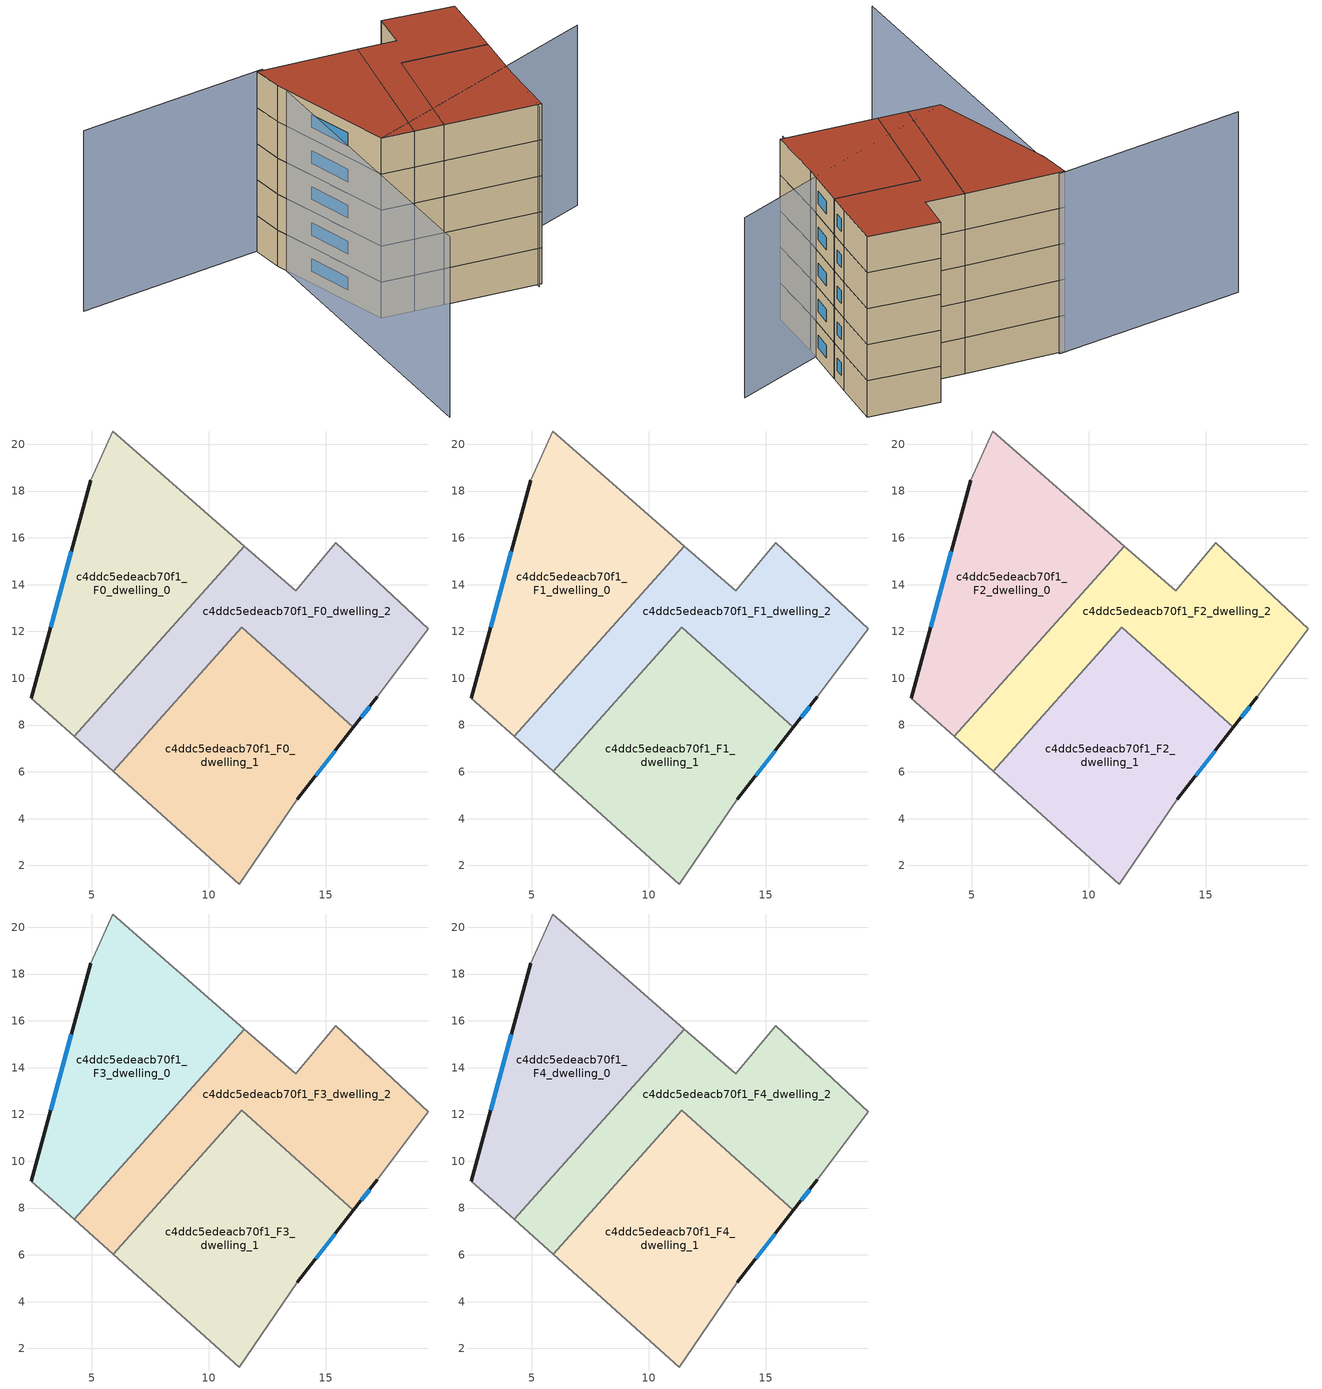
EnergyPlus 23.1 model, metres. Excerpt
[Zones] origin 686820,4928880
c4ddc5edeacb70f1_F0_dwelling_0
 floor ground (EU_floor_Construction): 11.52,15.65 4.24,7.52 2.42,9.15 4.95,18.47 5.89,20.57 z0
 wall outside (EU_wall_Construction): 4.95,18.47 2.42,9.15 z0:3
 wall adiabatic (EU_wall_Construction): 11.52,15.65 5.89,20.57 4.95,18.47 / 2.42,9.15 4.24,7.52 z0:3
 wall to c4ddc5edeacb70f1_F0_dwelling_2 (EU_wall_Construction): 4.24,7.52 11.52,15.65 z0:3
 window (EU_Window_Construction): 4.13,15.44 3.24,12.18 z0.98:2.02
c4ddc5edeacb70f1_F0_dwelling_1
 floor ground (EU_floor_Construction): 16.18,7.91 13.79,4.84 11.3,1.21 5.91,6.03 11.41,12.18 z0
 wall outside (EU_wall_Construction): 13.79,4.84 16.18,7.91 z0:3
 wall adiabatic (EU_wall_Construction): 5.91,6.03 11.3,1.21 13.79,4.84 z0:3
 wall to c4ddc5edeacb70f1_F0_dwelling_2 (EU_wall_Construction): 16.18,7.91 11.41,12.18 5.91,6.03 z0:3
 window (EU_Window_Construction): 14.57,5.84 15.4,6.91 z0.98:2.02
c4ddc5edeacb70f1_F0_dwelling_2
 floor ground (EU_floor_Construction): 19.37,12.11 17.2,9.22 16.18,7.91 11.41,12.18 5.91,6.03 4.24,7.52 11.52,15.65 13.71,13.74 15.42,15.8 z0
 wall outside (EU_wall_Construction): 16.18,7.91 17.2,9.22 z0:3
 wall adiabatic (EU_wall_Construction): 17.2,9.22 19.37,12.11 15.42,15.8 13.71,13.74 11.52,15.65 / 4.24,7.52 5.91,6.03 z0:3
 window (EU_Window_Construction): 16.51,8.33 16.87,8.79 z0.98:2.02
c4ddc5edeacb70f1_F1_dwelling_0
 floor to c4ddc5edeacb70f1_F0_dwelling_0 (EU_floor_Construction): 11.52,15.65 4.24,7.52 2.42,9.15 4.95,18.47 5.89,20.57 z3
 wall outside (EU_wall_Construction): 4.95,18.47 2.42,9.15 z3:6
 wall adiabatic (EU_wall_Construction): 11.52,15.65 5.89,20.57 4.95,18.47 / 2.42,9.15 4.24,7.52 z3:6
 wall to c4ddc5edeacb70f1_F1_dwelling_2 (EU_wall_Construction): 4.24,7.52 11.52,15.65 z3:6
 window (EU_Window_Construction): 4.13,15.44 3.24,12.18 z3.98:5.02
c4ddc5edeacb70f1_F1_dwelling_1
 floor to c4ddc5edeacb70f1_F0_dwelling_1 (EU_floor_Construction): 16.18,7.91 13.79,4.84 11.3,1.21 5.91,6.03 11.41,12.18 z3
 wall outside (EU_wall_Construction): 13.79,4.84 16.18,7.91 z3:6
 wall adiabatic (EU_wall_Construction): 5.91,6.03 11.3,1.21 13.79,4.84 z3:6
 wall to c4ddc5edeacb70f1_F1_dwelling_2 (EU_wall_Construction): 16.18,7.91 11.41,12.18 5.91,6.03 z3:6
 window (EU_Window_Construction): 14.57,5.84 15.4,6.91 z3.98:5.02
c4ddc5edeacb70f1_F1_dwelling_2
 floor to c4ddc5edeacb70f1_F0_dwelling_2 (EU_floor_Construction): 19.37,12.11 17.2,9.22 16.18,7.91 11.41,12.18 5.91,6.03 4.24,7.52 11.52,15.65 13.71,13.74 15.42,15.8 z3
 wall outside (EU_wall_Construction): 16.18,7.91 17.2,9.22 z3:6
 wall adiabatic (EU_wall_Construction): 17.2,9.22 19.37,12.11 15.42,15.8 13.71,13.74 11.52,15.65 / 4.24,7.52 5.91,6.03 z3:6
 window (EU_Window_Construction): 16.51,8.33 16.87,8.79 z3.98:5.02
c4ddc5edeacb70f1_F2_dwelling_0
 floor to c4ddc5edeacb70f1_F1_dwelling_0 (EU_floor_Construction): 11.52,15.65 4.24,7.52 2.42,9.15 4.95,18.47 5.89,20.57 z6
 wall outside (EU_wall_Construction): 4.95,18.47 2.42,9.15 z6:9
 wall adiabatic (EU_wall_Construction): 11.52,15.65 5.89,20.57 4.95,18.47 / 2.42,9.15 4.24,7.52 z6:9
 wall to c4ddc5edeacb70f1_F2_dwelling_2 (EU_wall_Construction): 4.24,7.52 11.52,15.65 z6:9
 window (EU_Window_Construction): 4.13,15.44 3.24,12.18 z6.98:8.02
c4ddc5edeacb70f1_F2_dwelling_1
 floor to c4ddc5edeacb70f1_F1_dwelling_1 (EU_floor_Construction): 16.18,7.91 13.79,4.84 11.3,1.21 5.91,6.03 11.41,12.18 z6
 wall outside (EU_wall_Construction): 13.79,4.84 16.18,7.91 z6:9
 wall adiabatic (EU_wall_Construction): 5.91,6.03 11.3,1.21 13.79,4.84 z6:9
 wall to c4ddc5edeacb70f1_F2_dwelling_2 (EU_wall_Construction): 16.18,7.91 11.41,12.18 5.91,6.03 z6:9
 window (EU_Window_Construction): 14.57,5.84 15.4,6.91 z6.98:8.02
c4ddc5edeacb70f1_F2_dwelling_2
 floor to c4ddc5edeacb70f1_F1_dwelling_2 (EU_floor_Construction): 19.37,12.11 17.2,9.22 16.18,7.91 11.41,12.18 5.91,6.03 4.24,7.52 11.52,15.65 13.71,13.74 15.42,15.8 z6
 wall outside (EU_wall_Construction): 16.18,7.91 17.2,9.22 z6:9
 wall adiabatic (EU_wall_Construction): 17.2,9.22 19.37,12.11 15.42,15.8 13.71,13.74 11.52,15.65 / 4.24,7.52 5.91,6.03 z6:9
 window (EU_Window_Construction): 16.51,8.33 16.87,8.79 z6.98:8.02
c4ddc5edeacb70f1_F3_dwelling_0
 floor to c4ddc5edeacb70f1_F2_dwelling_0 (EU_floor_Construction): 11.52,15.65 4.24,7.52 2.42,9.15 4.95,18.47 5.89,20.57 z9
 wall outside (EU_wall_Construction): 4.95,18.47 2.42,9.15 z9:12
 wall adiabatic (EU_wall_Construction): 11.52,15.65 5.89,20.57 4.95,18.47 / 2.42,9.15 4.24,7.52 z9:12
 wall to c4ddc5edeacb70f1_F3_dwelling_2 (EU_wall_Construction): 4.24,7.52 11.52,15.65 z9:12
 window (EU_Window_Construction): 4.13,15.44 3.24,12.18 z9.98:11.02
c4ddc5edeacb70f1_F3_dwelling_1
 floor to c4ddc5edeacb70f1_F2_dwelling_1 (EU_floor_Construction): 16.18,7.91 13.79,4.84 11.3,1.21 5.91,6.03 11.41,12.18 z9
 wall outside (EU_wall_Construction): 13.79,4.84 16.18,7.91 z9:12
 wall adiabatic (EU_wall_Construction): 5.91,6.03 11.3,1.21 13.79,4.84 z9:12
 wall to c4ddc5edeacb70f1_F3_dwelling_2 (EU_wall_Construction): 16.18,7.91 11.41,12.18 5.91,6.03 z9:12
 window (EU_Window_Construction): 14.57,5.84 15.4,6.91 z9.98:11.02
c4ddc5edeacb70f1_F3_dwelling_2
 floor to c4ddc5edeacb70f1_F2_dwelling_2 (EU_floor_Construction): 19.37,12.11 17.2,9.22 16.18,7.91 11.41,12.18 5.91,6.03 4.24,7.52 11.52,15.65 13.71,13.74 15.42,15.8 z9
 wall outside (EU_wall_Construction): 16.18,7.91 17.2,9.22 z9:12
 wall adiabatic (EU_wall_Construction): 17.2,9.22 19.37,12.11 15.42,15.8 13.71,13.74 11.52,15.65 / 4.24,7.52 5.91,6.03 z9:12
 window (EU_Window_Construction): 16.51,8.33 16.87,8.79 z9.98:11.02
c4ddc5edeacb70f1_F4_dwelling_0
 floor to c4ddc5edeacb70f1_F3_dwelling_0 (EU_floor_Construction): 11.52,15.65 4.24,7.52 2.42,9.15 4.95,18.47 5.89,20.57 z12
 wall outside (EU_wall_Construction): 4.95,18.47 2.42,9.15 z12:15
 wall adiabatic (EU_wall_Construction): 11.52,15.65 5.89,20.57 4.95,18.47 / 2.42,9.15 4.24,7.52 z12:15
 wall to c4ddc5edeacb70f1_F4_dwelling_2 (EU_wall_Construction): 4.24,7.52 11.52,15.65 z12:15
 window (EU_Window_Construction): 4.13,15.44 3.24,12.18 z12.98:14.02
 roof outside (EU_roof_Construction): 4.24,7.52 11.52,15.65 5.89,20.57 4.95,18.47 2.42,9.15 z15
c4ddc5edeacb70f1_F4_dwelling_1
 floor to c4ddc5edeacb70f1_F3_dwelling_1 (EU_floor_Construction): 16.18,7.91 13.79,4.84 11.3,1.21 5.91,6.03 11.41,12.18 z12
 wall outside (EU_wall_Construction): 13.79,4.84 16.18,7.91 z12:15
 wall adiabatic (EU_wall_Construction): 5.91,6.03 11.3,1.21 13.79,4.84 z12:15
 wall to c4ddc5edeacb70f1_F4_dwelling_2 (EU_wall_Construction): 16.18,7.91 11.41,12.18 5.91,6.03 z12:15
 window (EU_Window_Construction): 14.57,5.84 15.4,6.91 z12.98:14.02
 roof outside (EU_roof_Construction): 13.79,4.84 16.18,7.91 11.41,12.18 5.91,6.03 11.3,1.21 z15
c4ddc5edeacb70f1_F4_dwelling_2
 floor to c4ddc5edeacb70f1_F3_dwelling_2 (EU_floor_Construction): 19.37,12.11 17.2,9.22 16.18,7.91 11.41,12.18 5.91,6.03 4.24,7.52 11.52,15.65 13.71,13.74 15.42,15.8 z12
 wall outside (EU_wall_Construction): 16.18,7.91 17.2,9.22 z12:15
 wall adiabatic (EU_wall_Construction): 17.2,9.22 19.37,12.11 15.42,15.8 13.71,13.74 11.52,15.65 / 4.24,7.52 5.91,6.03 z12:15
 window (EU_Window_Construction): 16.51,8.33 16.87,8.79 z12.98:14.02
 roof outside (EU_roof_Construction): 16.18,7.91 17.2,9.22 19.37,12.11 15.42,15.8 13.71,13.74 11.52,15.65 4.24,7.52 5.91,6.03 11.41,12.18 z15
shading: 2.42,9.15 21.11,3.47 / 10.88,1.21 13.79,4.84 / -6.15,27.89 6.32,20.39 / 6.32,20.39 -6.33,-0.64 z0:15
[Building]
EU S2 Campaign: North Axis=0; Terrain=City; Solar Distribution=FullExterior
[Site:Location]
Bologna: Latitude=44.5; Longitude=11.25; Time Zone=1; Elevation=37
[SizingPeriod:WeatherFileDays]
AnnualSizingPeriod: Begin Month=1; Begin Day of Month=1; End Month=12; End Day of Month=31; Day of Week for Start Day=Monday; Use Weather File Daylight Saving Period=No; Use Weather File Rain and Snow Indicators=No
[MATERIAL]
EU_InternalMass_Material: Roughness=MediumRough; Thickness=0.1; Conductivity=1; Density=1800; Specific Heat=900; Thermal Absorptance=0.9; Solar Absorptance=0.7; Visible Absorptance=0.7
[MATERIAL:NOMASS] Roughness=MediumRough; Thermal Absorptance=0.9; Solar Absorptance=0.7; Visible Absorptance=0.7
Name | Thermal Resistance
EU_wall_NoMass | 0.905828
EU_roof_NoMass | 0.37593
EU_floor_NoMass | 0.67114
[WINDOWMATERIAL:SIMPLEGLAZINGSYSTEM]
EU_Window_SimpleGlazing: UFactor=4.52486; Solar Heat Gain Coefficient=0.85; Visible Transmittance=0.85
[CONSTRUCTION]
EU_wall_Construction: EU_wall_NoMass
EU_roof_Construction: EU_roof_NoMass
EU_floor_Construction: EU_floor_NoMass
EU_Window_Construction: EU_Window_SimpleGlazing
EU_InternalMass_Construction: EU_InternalMass_Material
[ZONE] Type=1; Multiplier=1; Ceiling Height=autocalculate; Floor Area=autocalculate; Part of Total Floor Area=Yes
Name | Volume
c4ddc5edeacb70f1_F0_dwelling_0 | 167.174
c4ddc5edeacb70f1_F1_dwelling_0; c4ddc5edeacb70f1_F2_dwelling_0; c4ddc5edeacb70f1_F3_dwelling_0; c4ddc5edeacb70f1_F4_dwelling_0 | 167.175
c4ddc5edeacb70f1_F0_dwelling_1; c4ddc5edeacb70f1_F1_dwelling_1; c4ddc5edeacb70f1_F2_dwelling_1; c4ddc5edeacb70f1_F3_dwelling_1; c4ddc5edeacb70f1_F4_dwelling_1 | 167.171
c4ddc5edeacb70f1_F0_dwelling_2 | 167.177
c4ddc5edeacb70f1_F1_dwelling_2; c4ddc5edeacb70f1_F2_dwelling_2; c4ddc5edeacb70f1_F3_dwelling_2; c4ddc5edeacb70f1_F4_dwelling_2 | 167.176
[INTERNALMASS] Construction=EU_InternalMass_Construction
Name | Zone or ZoneList | Surface Area
c4ddc5edeacb70f1_F0_dwelling_0_EU_InternalMass | c4ddc5edeacb70f1_F0_dwelling_0 | 55.7232
c4ddc5edeacb70f1_F0_dwelling_1_EU_InternalMass | c4ddc5edeacb70f1_F0_dwelling_1 | 55.7235
c4ddc5edeacb70f1_F0_dwelling_2_EU_InternalMass | c4ddc5edeacb70f1_F0_dwelling_2 | 55.7257
c4ddc5edeacb70f1_F1_dwelling_0_EU_InternalMass | c4ddc5edeacb70f1_F1_dwelling_0 | 55.7232
c4ddc5edeacb70f1_F1_dwelling_1_EU_InternalMass | c4ddc5edeacb70f1_F1_dwelling_1 | 55.7235
c4ddc5edeacb70f1_F1_dwelling_2_EU_InternalMass | c4ddc5edeacb70f1_F1_dwelling_2 | 55.7257
c4ddc5edeacb70f1_F2_dwelling_0_EU_InternalMass | c4ddc5edeacb70f1_F2_dwelling_0 | 55.7232
c4ddc5edeacb70f1_F2_dwelling_1_EU_InternalMass | c4ddc5edeacb70f1_F2_dwelling_1 | 55.7235
c4ddc5edeacb70f1_F2_dwelling_2_EU_InternalMass | c4ddc5edeacb70f1_F2_dwelling_2 | 55.7257
c4ddc5edeacb70f1_F3_dwelling_0_EU_InternalMass | c4ddc5edeacb70f1_F3_dwelling_0 | 55.7232
c4ddc5edeacb70f1_F3_dwelling_1_EU_InternalMass | c4ddc5edeacb70f1_F3_dwelling_1 | 55.7235
c4ddc5edeacb70f1_F3_dwelling_2_EU_InternalMass | c4ddc5edeacb70f1_F3_dwelling_2 | 55.7257
c4ddc5edeacb70f1_F4_dwelling_0_EU_InternalMass | c4ddc5edeacb70f1_F4_dwelling_0 | 55.7232
c4ddc5edeacb70f1_F4_dwelling_1_EU_InternalMass | c4ddc5edeacb70f1_F4_dwelling_1 | 55.7235
c4ddc5edeacb70f1_F4_dwelling_2_EU_InternalMass | c4ddc5edeacb70f1_F4_dwelling_2 | 55.7257
[OTHEREQUIPMENT] Fuel Type=Electricity; Design Level Calculation Method=Watts/Area; Power per Zone Floor Area=1; Fraction Latent=0; Fraction Radiant=0; Fraction Lost=0; Carbon Dioxide Generation Rate=0; EndUse Subcategory=EU_Step8_InternalGains
Name | Zone or ZoneList or Space or SpaceList | Schedule
EU_Step8_InternalGain_c4ddc5edeacb70f1_F0_dwelling_0_f000 | c4ddc5edeacb70f1_F0_dwelling_0 | EU_Step8_GainSchedule_c4ddc5edeacb70f1_F0_dwelling_0_f000
EU_Step8_InternalGain_c4ddc5edeacb70f1_F0_dwelling_1_f000 | c4ddc5edeacb70f1_F0_dwelling_1 | EU_Step8_GainSchedule_c4ddc5edeacb70f1_F0_dwelling_1_f000
EU_Step8_InternalGain_c4ddc5edeacb70f1_F0_dwelling_2_f000 | c4ddc5edeacb70f1_F0_dwelling_2 | EU_Step8_GainSchedule_c4ddc5edeacb70f1_F0_dwelling_2_f000
EU_Step8_InternalGain_c4ddc5edeacb70f1_F1_dwelling_0_f000 | c4ddc5edeacb70f1_F1_dwelling_0 | EU_Step8_GainSchedule_c4ddc5edeacb70f1_F1_dwelling_0_f000
EU_Step8_InternalGain_c4ddc5edeacb70f1_F1_dwelling_1_f000 | c4ddc5edeacb70f1_F1_dwelling_1 | EU_Step8_GainSchedule_c4ddc5edeacb70f1_F1_dwelling_1_f000
EU_Step8_InternalGain_c4ddc5edeacb70f1_F1_dwelling_2_f000 | c4ddc5edeacb70f1_F1_dwelling_2 | EU_Step8_GainSchedule_c4ddc5edeacb70f1_F1_dwelling_2_f000
EU_Step8_InternalGain_c4ddc5edeacb70f1_F2_dwelling_0_f000 | c4ddc5edeacb70f1_F2_dwelling_0 | EU_Step8_GainSchedule_c4ddc5edeacb70f1_F2_dwelling_0_f000
EU_Step8_InternalGain_c4ddc5edeacb70f1_F2_dwelling_1_f000 | c4ddc5edeacb70f1_F2_dwelling_1 | EU_Step8_GainSchedule_c4ddc5edeacb70f1_F2_dwelling_1_f000
EU_Step8_InternalGain_c4ddc5edeacb70f1_F2_dwelling_2_f000 | c4ddc5edeacb70f1_F2_dwelling_2 | EU_Step8_GainSchedule_c4ddc5edeacb70f1_F2_dwelling_2_f000
EU_Step8_InternalGain_c4ddc5edeacb70f1_F3_dwelling_0_f000 | c4ddc5edeacb70f1_F3_dwelling_0 | EU_Step8_GainSchedule_c4ddc5edeacb70f1_F3_dwelling_0_f000
EU_Step8_InternalGain_c4ddc5edeacb70f1_F3_dwelling_1_f000 | c4ddc5edeacb70f1_F3_dwelling_1 | EU_Step8_GainSchedule_c4ddc5edeacb70f1_F3_dwelling_1_f000
EU_Step8_InternalGain_c4ddc5edeacb70f1_F3_dwelling_2_f000 | c4ddc5edeacb70f1_F3_dwelling_2 | EU_Step8_GainSchedule_c4ddc5edeacb70f1_F3_dwelling_2_f000
EU_Step8_InternalGain_c4ddc5edeacb70f1_F4_dwelling_0_f000 | c4ddc5edeacb70f1_F4_dwelling_0 | EU_Step8_GainSchedule_c4ddc5edeacb70f1_F4_dwelling_0_f000
EU_Step8_InternalGain_c4ddc5edeacb70f1_F4_dwelling_1_f000 | c4ddc5edeacb70f1_F4_dwelling_1 | EU_Step8_GainSchedule_c4ddc5edeacb70f1_F4_dwelling_1_f000
EU_Step8_InternalGain_c4ddc5edeacb70f1_F4_dwelling_2_f000 | c4ddc5edeacb70f1_F4_dwelling_2 | EU_Step8_GainSchedule_c4ddc5edeacb70f1_F4_dwelling_2_f000
[ZONEVENTILATION:DESIGNFLOWRATE] Schedule=EU_AlwaysOn; Design Flow Rate Calculation Method=AirChanges/Hour; Air Changes per Hour=0.73129; Ventilation Type=Natural; Fan Pressure Rise=0; Fan Total Efficiency=1; Constant Term Coefficient=1; Temperature Term Coefficient=0; Velocity Term Coefficient=0; Velocity Squared Term Coefficient=0; Minimum Indoor Temperature=-100; Maximum Indoor Temperature=100; Delta Temperature=-100; Minimum Outdoor Temperature=-100; Maximum Outdoor Temperature=100; Maximum Wind Speed=40
Name | Zone or ZoneList or Space or SpaceList
EU_ConstantAir_c4ddc5edeacb70f1_F0_dwelling_0 | c4ddc5edeacb70f1_F0_dwelling_0
EU_ConstantAir_c4ddc5edeacb70f1_F0_dwelling_1 | c4ddc5edeacb70f1_F0_dwelling_1
EU_ConstantAir_c4ddc5edeacb70f1_F0_dwelling_2 | c4ddc5edeacb70f1_F0_dwelling_2
EU_ConstantAir_c4ddc5edeacb70f1_F1_dwelling_0 | c4ddc5edeacb70f1_F1_dwelling_0
EU_ConstantAir_c4ddc5edeacb70f1_F1_dwelling_1 | c4ddc5edeacb70f1_F1_dwelling_1
EU_ConstantAir_c4ddc5edeacb70f1_F1_dwelling_2 | c4ddc5edeacb70f1_F1_dwelling_2
EU_ConstantAir_c4ddc5edeacb70f1_F2_dwelling_0 | c4ddc5edeacb70f1_F2_dwelling_0
EU_ConstantAir_c4ddc5edeacb70f1_F2_dwelling_1 | c4ddc5edeacb70f1_F2_dwelling_1
EU_ConstantAir_c4ddc5edeacb70f1_F2_dwelling_2 | c4ddc5edeacb70f1_F2_dwelling_2
EU_ConstantAir_c4ddc5edeacb70f1_F3_dwelling_0 | c4ddc5edeacb70f1_F3_dwelling_0
EU_ConstantAir_c4ddc5edeacb70f1_F3_dwelling_1 | c4ddc5edeacb70f1_F3_dwelling_1
EU_ConstantAir_c4ddc5edeacb70f1_F3_dwelling_2 | c4ddc5edeacb70f1_F3_dwelling_2
EU_ConstantAir_c4ddc5edeacb70f1_F4_dwelling_0 | c4ddc5edeacb70f1_F4_dwelling_0
EU_ConstantAir_c4ddc5edeacb70f1_F4_dwelling_1 | c4ddc5edeacb70f1_F4_dwelling_1
EU_ConstantAir_c4ddc5edeacb70f1_F4_dwelling_2 | c4ddc5edeacb70f1_F4_dwelling_2
[HVACTEMPLATE:THERMOSTAT] Constant Heating Setpoint=20; Constant Cooling Setpoint=50
EU_HeatOnly_c4ddc5edeacb70f1_F0_dwelling_0; EU_HeatOnly_c4ddc5edeacb70f1_F0_dwelling_1; EU_HeatOnly_c4ddc5edeacb70f1_F0_dwelling_2; EU_HeatOnly_c4ddc5edeacb70f1_F1_dwelling_0; EU_HeatOnly_c4ddc5edeacb70f1_F1_dwelling_1; EU_HeatOnly_c4ddc5edeacb70f1_F1_dwelling_2; EU_HeatOnly_c4ddc5edeacb70f1_F2_dwelling_0; EU_HeatOnly_c4ddc5edeacb70f1_F2_dwelling_1; EU_HeatOnly_c4ddc5edeacb70f1_F2_dwelling_2; EU_HeatOnly_c4ddc5edeacb70f1_F3_dwelling_0; EU_HeatOnly_c4ddc5edeacb70f1_F3_dwelling_1; EU_HeatOnly_c4ddc5edeacb70f1_F3_dwelling_2; EU_HeatOnly_c4ddc5edeacb70f1_F4_dwelling_0; EU_HeatOnly_c4ddc5edeacb70f1_F4_dwelling_1; EU_HeatOnly_c4ddc5edeacb70f1_F4_dwelling_2
[HVACTEMPLATE:ZONE:IDEALLOADSAIRSYSTEM] System Availability Schedule=EU_AlwaysOn; Maximum Heating Supply Air Temperature=50; Minimum Cooling Supply Air Temperature=13; Maximum Heating Supply Air Humidity Ratio=0.0156; Minimum Cooling Supply Air Humidity Ratio=0.0077; Heating Limit=NoLimit; Cooling Limit=NoLimit; Heating Availability Schedule=EU_AlwaysOn; Cooling Availability Schedule=EU_CoolingOff; Dehumidification Control Type=ConstantSensibleHeatRatio; Cooling Sensible Heat Ratio=0.7; Dehumidification Setpoint=60; Humidification Control Type=None; Humidification Setpoint=30; Outdoor Air Method=None; Outdoor Air Flow Rate per Person=0.00944; Outdoor Air Flow Rate per Zone Floor Area=0; Outdoor Air Flow Rate per Zone=0; Demand Controlled Ventilation Type=None; Outdoor Air Economizer Type=NoEconomizer; Heat Recovery Type=None; Sensible Heat Recovery Effectiveness=0.7; Latent Heat Recovery Effectiveness=0.65
Name | Template Thermostat
c4ddc5edeacb70f1_F0_dwelling_0 | EU_HeatOnly_c4ddc5edeacb70f1_F0_dwelling_0
c4ddc5edeacb70f1_F0_dwelling_1 | EU_HeatOnly_c4ddc5edeacb70f1_F0_dwelling_1
c4ddc5edeacb70f1_F0_dwelling_2 | EU_HeatOnly_c4ddc5edeacb70f1_F0_dwelling_2
c4ddc5edeacb70f1_F1_dwelling_0 | EU_HeatOnly_c4ddc5edeacb70f1_F1_dwelling_0
c4ddc5edeacb70f1_F1_dwelling_1 | EU_HeatOnly_c4ddc5edeacb70f1_F1_dwelling_1
c4ddc5edeacb70f1_F1_dwelling_2 | EU_HeatOnly_c4ddc5edeacb70f1_F1_dwelling_2
c4ddc5edeacb70f1_F2_dwelling_0 | EU_HeatOnly_c4ddc5edeacb70f1_F2_dwelling_0
c4ddc5edeacb70f1_F2_dwelling_1 | EU_HeatOnly_c4ddc5edeacb70f1_F2_dwelling_1
c4ddc5edeacb70f1_F2_dwelling_2 | EU_HeatOnly_c4ddc5edeacb70f1_F2_dwelling_2
c4ddc5edeacb70f1_F3_dwelling_0 | EU_HeatOnly_c4ddc5edeacb70f1_F3_dwelling_0
c4ddc5edeacb70f1_F3_dwelling_1 | EU_HeatOnly_c4ddc5edeacb70f1_F3_dwelling_1
c4ddc5edeacb70f1_F3_dwelling_2 | EU_HeatOnly_c4ddc5edeacb70f1_F3_dwelling_2
c4ddc5edeacb70f1_F4_dwelling_0 | EU_HeatOnly_c4ddc5edeacb70f1_F4_dwelling_0
c4ddc5edeacb70f1_F4_dwelling_1 | EU_HeatOnly_c4ddc5edeacb70f1_F4_dwelling_1
c4ddc5edeacb70f1_F4_dwelling_2 | EU_HeatOnly_c4ddc5edeacb70f1_F4_dwelling_2
[SIZING:ZONE] Zone Cooling Design Supply Air Temperature Input Method=SupplyAirTemperature; Zone Cooling Design Supply Air Temperature=13; Zone Heating Design Supply Air Temperature Input Method=SupplyAirTemperature; Zone Heating Design Supply Air Temperature=50; Zone Cooling Design Supply Air Humidity Ratio=0.008; Zone Heating Design Supply Air Humidity Ratio=0.008; Cooling Design Air Flow Method=DesignDay; Cooling Design Air Flow Rate=0; Cooling Minimum Air Flow per Zone Floor Area=0.000762; Cooling Minimum Air Flow=0; Cooling Minimum Air Flow Fraction=0.2; Heating Design Air Flow Method=DesignDay; Heating Design Air Flow Rate=0; Heating Maximum Air Flow per Zone Floor Area=0.002032; Heating Maximum Air Flow=0.141576; Heating Maximum Air Flow Fraction=0.3; Account for Dedicated Outdoor Air System=No; Dedicated Outdoor Air System Control Strategy=NeutralSupplyAir; Dedicated Outdoor Air Low Setpoint Temperature for Design=autosize; Dedicated Outdoor Air High Setpoint Temperature for Design=autosize; Zone Load Sizing Method=Sensible Load Only No Latent Load; Zone Latent Cooling Design Supply Air Humidity Ratio Input Method=HumidityRatioDifference; Zone Cooling Design Supply Air Humidity Ratio Difference=0.005; Zone Latent Heating Design Supply Air Humidity Ratio Input Method=HumidityRatioDifference; Zone Humidification Design Supply Air Humidity Ratio Difference=0.005
c4ddc5edeacb70f1_F0_dwelling_0; c4ddc5edeacb70f1_F0_dwelling_1; c4ddc5edeacb70f1_F0_dwelling_2; c4ddc5edeacb70f1_F1_dwelling_0; c4ddc5edeacb70f1_F1_dwelling_1; c4ddc5edeacb70f1_F1_dwelling_2; c4ddc5edeacb70f1_F2_dwelling_0; c4ddc5edeacb70f1_F2_dwelling_1; c4ddc5edeacb70f1_F2_dwelling_2; c4ddc5edeacb70f1_F3_dwelling_0; c4ddc5edeacb70f1_F3_dwelling_1; c4ddc5edeacb70f1_F3_dwelling_2; c4ddc5edeacb70f1_F4_dwelling_0; c4ddc5edeacb70f1_F4_dwelling_1; c4ddc5edeacb70f1_F4_dwelling_2
[SCHEDULE:CONSTANT]
Name | Hourly Value
EU_AlwaysOn | 1
EU_CoolingOff | 0
[SCHEDULE:FILE] Column Number=1; Rows to Skip at Top=0; Number of Hours of Data=8760; Column Separator=Comma; Interpolate to Timestep=No; Minutes per Item=60; Adjust Schedule for Daylight Savings=Yes
Name | File
EU_Step8_GainSchedule_c4ddc5edeacb70f1_F0_dwelling_0_f000 | ../../schedules/c4ddc5edeacb70f1/c4ddc5edeacb70f1_F0_dwelling_0_f000_gain.csv
EU_Step8_GainSchedule_c4ddc5edeacb70f1_F0_dwelling_1_f000 | ../../schedules/c4ddc5edeacb70f1/c4ddc5edeacb70f1_F0_dwelling_1_f000_gain.csv
EU_Step8_GainSchedule_c4ddc5edeacb70f1_F0_dwelling_2_f000 | ../../schedules/c4ddc5edeacb70f1/c4ddc5edeacb70f1_F0_dwelling_2_f000_gain.csv
EU_Step8_GainSchedule_c4ddc5edeacb70f1_F1_dwelling_0_f000 | ../../schedules/c4ddc5edeacb70f1/c4ddc5edeacb70f1_F1_dwelling_0_f000_gain.csv
EU_Step8_GainSchedule_c4ddc5edeacb70f1_F1_dwelling_1_f000 | ../../schedules/c4ddc5edeacb70f1/c4ddc5edeacb70f1_F1_dwelling_1_f000_gain.csv
EU_Step8_GainSchedule_c4ddc5edeacb70f1_F1_dwelling_2_f000 | ../../schedules/c4ddc5edeacb70f1/c4ddc5edeacb70f1_F1_dwelling_2_f000_gain.csv
EU_Step8_GainSchedule_c4ddc5edeacb70f1_F2_dwelling_0_f000 | ../../schedules/c4ddc5edeacb70f1/c4ddc5edeacb70f1_F2_dwelling_0_f000_gain.csv
EU_Step8_GainSchedule_c4ddc5edeacb70f1_F2_dwelling_1_f000 | ../../schedules/c4ddc5edeacb70f1/c4ddc5edeacb70f1_F2_dwelling_1_f000_gain.csv
EU_Step8_GainSchedule_c4ddc5edeacb70f1_F2_dwelling_2_f000 | ../../schedules/c4ddc5edeacb70f1/c4ddc5edeacb70f1_F2_dwelling_2_f000_gain.csv
EU_Step8_GainSchedule_c4ddc5edeacb70f1_F3_dwelling_0_f000 | ../../schedules/c4ddc5edeacb70f1/c4ddc5edeacb70f1_F3_dwelling_0_f000_gain.csv
EU_Step8_GainSchedule_c4ddc5edeacb70f1_F3_dwelling_1_f000 | ../../schedules/c4ddc5edeacb70f1/c4ddc5edeacb70f1_F3_dwelling_1_f000_gain.csv
EU_Step8_GainSchedule_c4ddc5edeacb70f1_F3_dwelling_2_f000 | ../../schedules/c4ddc5edeacb70f1/c4ddc5edeacb70f1_F3_dwelling_2_f000_gain.csv
EU_Step8_GainSchedule_c4ddc5edeacb70f1_F4_dwelling_0_f000 | ../../schedules/c4ddc5edeacb70f1/c4ddc5edeacb70f1_F4_dwelling_0_f000_gain.csv
EU_Step8_GainSchedule_c4ddc5edeacb70f1_F4_dwelling_1_f000 | ../../schedules/c4ddc5edeacb70f1/c4ddc5edeacb70f1_F4_dwelling_1_f000_gain.csv
EU_Step8_GainSchedule_c4ddc5edeacb70f1_F4_dwelling_2_f000 | ../../schedules/c4ddc5edeacb70f1/c4ddc5edeacb70f1_F4_dwelling_2_f000_gain.csv
